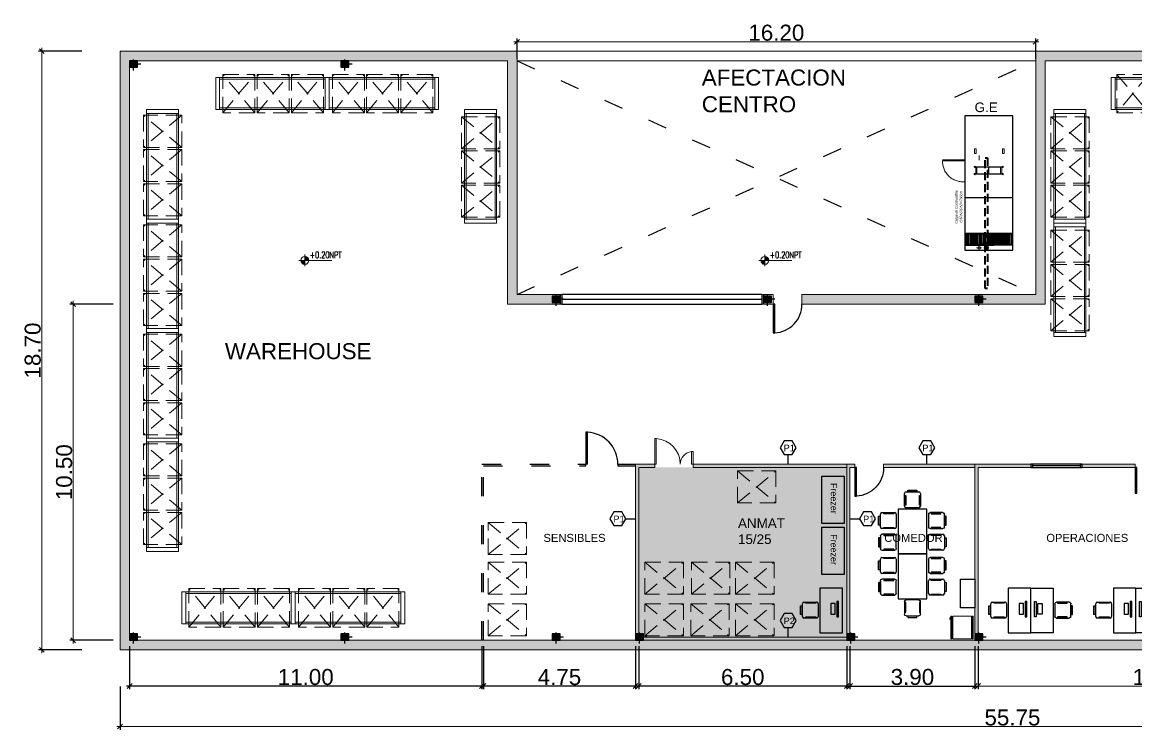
# Model space of a CAD drawing. Header units: millimetres. Extents: x 3262.2 to 3324.2, y 1509.4 to 1605.5.
# Drawn here: x 3262.17 to 3296.98, y 1583.41 to 1605.51 of the extents above; entities that cross this region are included whole.
import ezdxf

# ---------------------------------------------------------------- set-up
doc = ezdxf.new("R2010")
doc.units = ezdxf.units.MM
for name, pattern in [('ACAD_ISO02W100', [15, 12, -3]), ('ACAD_ISO03W100', [30, 12, -18]), ('CC-A-PLANTA ALTA$0$HIDDEN', [0.375, 0.25, -0.125]), ('DASHED', [0.75, 0.5, -0.25]), ('LÍNEAS_OCULTAS2', [0.1875, 0.125, -0.0625])]:
    doc.linetypes.add(name, pattern=pattern)
for name, color, linetype in [('000 - ASCENSOR', 253, 'Continuous'), ('000 - EQUIPAMIENTO', 252, 'Continuous'), ('000 - HATCH CAMARA FRIO', 140, 'Continuous'), ('000 - HATCH DURLOCK', 252, 'ACAD_ISO03W100'), ('000 - HATCK DURLOCK', 40, 'Continuous'), ('000 - HATCK MUROS', 252, 'ACAD_ISO03W100'), ('000 - MARCOS', 240, 'Continuous'), ('000 - PROYECCION', 253, 'ACAD_ISO03W100'), ('000 - PUERTAS', 252, 'ACAD_ISO03W100'), ('000 - REJAS', 3, 'ACAD_ISO03W100'), ('000 - TEXTO', 7, 'ACAD_ISO02W100'), ('000 - TEXTO DURLOCK', 7, 'Continuous'), ('Hatch Muros', 253, 'Continuous'), ('IRI-OCASA-Layout R 9$0$OCA_Mobiliario', 8, 'Continuous')]:
    doc.layers.add(name, color=color, linetype=linetype)
for name, color, linetype, lineweight in [('000 - COTAS', 252, 'Continuous', 15), ('000 - DURLOCK', 30, 'Continuous', 9), ('000 - MUROS', 7, 'Continuous', 20), ('000 - NIVEL', 252, 'Continuous', 15), ('000 - RACKS', 252, 'Continuous', 0), ('000 - TEXTO MOBILIARIO', 252, 'Continuous', 0), ('OCASA_TODAS_r08$0$EQUIPAMIENTO', 8, 'Continuous', 15)]:
    doc.layers.add(name, color=color, linetype=linetype, lineweight=lineweight)
doc.styles.add('DIM', font='romans.shx', dxfattribs={"width": 0.8})
doc.styles.get("Standard").update_dxf_attribs({"font": 'arial.ttf'})
doc.dimstyles.new('COTAS-100', dxfattribs={"dimtxt": 0.5, "dimasz": 0.15, "dimexe": 0.1, "dimexo": 0.0625, "dimgap": 0.025, "dimtad": 1, "dimzin": 1, "dimdsep": 46, "dimtxsty": 'Standard', "dimblk": 'OBLIQUE', "dimcen": 0.12, "dimdle": 0.1, "dimclrd": 252, "dimclre": 252, "dimclrt": 7, "dimaunit": 1, "dimadec": 5, "dimazin": 0, "dimtfac": 1, "dimtix": 1, "dimtmove": 2, "dimatfit": 3, "dimldrblk": 'OBLIQUE', "dimfxl": 1, "dimlwd": -1, "dimarcsym": 0})

# ---------------------------------------------------------------- blocks, each defined once
blk = doc.blocks.new('000 - COLUMNA 20X25')
h = blk.add_hatch()
h.set_pattern_fill('ANSI31', color=256, scale=0.01)
h.paths.add_polyline_path([(11.904, 109.646), (12.154, 109.646), (12.154, 109.846), (11.904, 109.846)])
at = {"linetype": 'ACAD_ISO03W100', "ltscale": 0.008}
for p, q in [((12.254, 109.746), (11.804, 109.746)), ((12.029, 109.546), (12.029, 109.946))]:
    blk.add_line(p, q, dxfattribs=at)
blk.add_lwpolyline([(12.154, 109.846), (11.904, 109.846), (11.904, 109.646), (12.154, 109.646), (12.154, 109.846)])
blk = doc.blocks.new('000 - EQUIPAMIENTO - RACKS')
at = {"layer": '000 - RACKS'}
blk.add_line((3216.886, 1578.729), (3216.886, 1579.729), dxfattribs=at)
for points in [[(3213.343, 1579.729), (3213.466, 1579.729), (3213.466, 1578.729), (3213.343, 1578.729)], [(3213.466, 1579.679), (3216.763, 1579.679), (3216.763, 1579.729), (3213.466, 1579.729)], [(3216.763, 1579.729), (3216.886, 1579.729), (3216.886, 1578.729), (3216.763, 1578.729)], [(3216.763, 1579.729), (3216.886, 1579.729), (3216.886, 1578.729), (3216.763, 1578.729)], [(3216.886, 1578.729), (3216.886, 1579.729), (3216.763, 1579.729), (3216.763, 1578.729)], [(3213.466, 1578.779), (3216.763, 1578.779), (3216.763, 1578.729), (3213.466, 1578.729)]]:
    blk.add_lwpolyline(points, close=True, dxfattribs=at)
at = {"layer": '000 - RACKS', "linetype": 'DASHED'}
for points in [[(3214.566, 1578.629), (3213.566, 1578.629), (3213.566, 1579.829), (3214.566, 1579.829), (3214.566, 1578.629)], [(3214.566, 1578.629), (3213.566, 1579.829)], [(3213.566, 1578.629), (3214.566, 1579.829)], [(3215.636, 1578.629), (3214.636, 1578.629), (3214.636, 1579.829), (3215.636, 1579.829), (3215.636, 1578.629)], [(3215.636, 1578.629), (3214.636, 1579.829)], [(3214.636, 1578.629), (3215.636, 1579.829)], [(3215.706, 1578.629), (3216.706, 1578.629), (3216.706, 1579.829), (3215.706, 1579.829), (3215.706, 1578.629)], [(3215.706, 1578.629), (3216.706, 1579.829)], [(3216.706, 1578.629), (3215.706, 1579.829)]]:
    blk.add_lwpolyline(points, dxfattribs=at)
blk = doc.blocks.new('IRI-OCASA-Layout R 9$0$OCA_SILLA')
at = {"linetype": 'Continuous'}
for p, q in [((0.055, 0.05), (0.055, 0.448)), ((0.105, 0.498), (0.502, 0.498)), ((0.552, 0.448), (0.552, 0.05)), ((0.502, 0), (0.105, 0))]:
    blk.add_line(p, q, dxfattribs=at)
for points in [[(0, 0.109), (0, 0.389), (0.043, 0.389), (0.043, 0.109)], [(0.165, 0.466), (0.165, 0.488), (0.475, 0.488), (0.475, 0.466)], [(0.168, 0.021), (0.168, 0.039), (0.475, 0.039), (0.475, 0.021)]]:
    blk.add_lwpolyline(points, close=True, dxfattribs=at)
for centre, start, end in [((0.105, 0.448), 90, 180), ((0.502, 0.448), 0, 90), ((0.105, 0.05), 180, 270), ((0.502, 0.05), 270, 0)]:
    blk.add_arc(centre, 0.05, start, end, dxfattribs=at)
blk = doc.blocks.new('000 - MOBILIARIO - PUESTO TRABAJO')
at = {"layer": '000 - EQUIPAMIENTO'}
for p, q in [((-7.103, 63.069), (-7.103, 63.019)), ((-6.626, 63.069), (-7.103, 63.069)), ((-7.103, 63.019), (-6.626, 63.019)), ((-6.626, 63.019), (-6.626, 63.069)), ((-6.707, 62.968), (-7.04, 62.968)), ((-7.04, 62.968), (-7.04, 62.83)), ((-7.04, 62.83), (-6.707, 62.83)), ((-6.707, 62.83), (-6.707, 62.968))]:
    blk.add_line(p, q, dxfattribs=at)
blk.add_lwpolyline([(-6.121, 62.49), (-6.121, 63.19), (-7.521, 63.19), (-7.521, 62.49)], close=True, dxfattribs=at)
at = {"layer": '000 - EQUIPAMIENTO', "rotation": 89.99999999999989}
blk.add_blockref('IRI-OCASA-Layout R 9$0$OCA_SILLA', (-6.583, 61.884), dxfattribs=at)
blk = doc.blocks.new('A$C0D016993')
at = {"linetype": 'DASHED'}
for points in [[(0, 1.2), (1, 1.2), (1, 0), (0, 0), (0, 1.2)], [(0, 1.2), (1, 0)], [(1, 1.2), (0, 0)]]:
    blk.add_lwpolyline(points, dxfattribs=at)
blk = doc.blocks.new('_OBLIQUE')
at = {"color": 0, "linetype": 'ByBlock'}
blk.add_line((-0.5, -0.5), (0.5, 0.5), dxfattribs=at)
blk = doc.blocks.new('*D41')
at = {"layer": '000 - COTAS', "color": 252, "lineweight": -2, "transparency": 16777216}
for p, q in [((3292.023, 1586.026), (3292.023, 1584.676)), ((3303.425, 1586.026), (3303.425, 1584.676))]:
    blk.add_line(p, q, dxfattribs=at)
at = {"layer": '000 - COTAS', "color": 252, "transparency": 16777216}
blk.add_line((3291.923, 1584.776), (3303.525, 1584.776), dxfattribs=at)
at = {"layer": 'Defpoints', "color": 0, "transparency": 16777216}
for p in [(3292.023, 1586.205), (3303.425, 1586.205), (3303.425, 1584.776)]:
    blk.add_point(p, dxfattribs=at)
at = {"layer": '000 - COTAS', "color": 252, "transparency": 16777216, "xscale": 0.15, "yscale": 0.15, "zscale": 0.15, "rotation": 180}
blk.add_blockref('_OBLIQUE', (3292.023, 1584.776), dxfattribs=at)
at = {"layer": '000 - COTAS', "color": 252, "transparency": 16777216, "xscale": 0.15, "yscale": 0.15, "zscale": 0.15}
blk.add_blockref('_OBLIQUE', (3303.425, 1584.776), dxfattribs=at)
at = {"layer": '000 - COTAS', "color": 7, "transparency": 16777216, "insert": (3297.724, 1585.056), "char_height": 0.5, "attachment_point": 5}
blk.add_mtext('11.40', dxfattribs=at)
blk = doc.blocks.new('*D52')
at = {"layer": '000 - COTAS', "color": 252, "lineweight": -2, "transparency": 16777216}
for p, q in [((3264.028, 1604.605), (3262.678, 1604.605)), ((3264.028, 1585.905), (3262.678, 1585.905))]:
    blk.add_line(p, q, dxfattribs=at)
at = {"layer": '000 - COTAS', "color": 252, "transparency": 16777216}
blk.add_line((3262.778, 1585.805), (3262.778, 1604.705), dxfattribs=at)
at = {"layer": 'Defpoints', "color": 0, "transparency": 16777216}
for p in [(3262.778, 1604.605), (3265.223, 1604.605), (3265.223, 1585.905)]:
    blk.add_point(p, dxfattribs=at)
at = {"layer": '000 - COTAS', "color": 252, "transparency": 16777216, "xscale": 0.15, "yscale": 0.15, "zscale": 0.15}
for p, rotation in [((3262.778, 1604.605), 90), ((3262.778, 1585.905), 270)]:
    blk.add_blockref('_OBLIQUE', p, dxfattribs=dict(at, rotation=rotation))
at = {"layer": '000 - COTAS', "color": 7, "transparency": 16777216, "insert": (3262.497, 1595.255), "char_height": 0.5, "attachment_point": 5, "rotation": 90}
blk.add_mtext('18.70', dxfattribs=at)
blk = doc.blocks.new('*D53')
at = {"layer": '000 - COTAS', "color": 252, "transparency": 16777216}
blk.add_line((3277.523, 1604.899), (3293.923, 1604.899), dxfattribs=at)
at = {"layer": '000 - COTAS', "color": 252, "lineweight": -2, "transparency": 16777216}
for p, q in [((3277.623, 1604.367), (3277.623, 1604.999)), ((3293.823, 1604.367), (3293.823, 1604.999))]:
    blk.add_line(p, q, dxfattribs=at)
at = {"layer": 'Defpoints', "color": 0, "transparency": 16777216}
for p in [(3293.823, 1604.899), (3277.623, 1604.305), (3293.823, 1604.305)]:
    blk.add_point(p, dxfattribs=at)
at = {"layer": '000 - COTAS', "color": 252, "transparency": 16777216, "xscale": 0.15, "yscale": 0.15, "zscale": 0.15, "rotation": 180}
blk.add_blockref('_OBLIQUE', (3277.623, 1604.899), dxfattribs=at)
at = {"layer": '000 - COTAS', "color": 252, "transparency": 16777216, "xscale": 0.15, "yscale": 0.15, "zscale": 0.15}
blk.add_blockref('_OBLIQUE', (3293.823, 1604.899), dxfattribs=at)
at = {"layer": '000 - COTAS', "color": 7, "transparency": 16777216, "insert": (3285.723, 1605.18), "char_height": 0.5, "attachment_point": 5}
blk.add_mtext('16.20', dxfattribs=at)
blk = doc.blocks.new('Niv-p')
at = {"color": 2}
for p, q in [((-0.00216, 0), (0, 0)), ((0, 0.00216), (0, 0)), ((0, 0), (0.00993, 0)), ((0, 0), (0, -0.00216))]:
    blk.add_line(p, q, dxfattribs=at)
at = {"color": 4, "const_width": 0.00144}
for points in [[(0, -0.00072, -0.414214), (-0.00072, 0, 0)], [(0, 0.00072, -0.414214), (0.00072, 0, 0)]]:
    blk.add_lwpolyline(points, format="xyb", dxfattribs=at)
at = {"color": 2}
blk.add_circle((0, 0), 0.00144, dxfattribs=at)
at = {"color": 3, "style": 'DIM', "width": 0.75}
blk.add_attdef('NIVEL', (0.00337, 0.00084), '', height=0.0018, dxfattribs=at)
blk = doc.blocks.new('*D49')
at = {"layer": '000 - COTAS', "color": 252, "transparency": 16777216}
blk.add_line((3263.757, 1596.805), (3263.757, 1586.105), dxfattribs=at)
at = {"layer": '000 - COTAS', "color": 252, "lineweight": -2, "transparency": 16777216}
for p, q in [((3265.007, 1596.705), (3263.657, 1596.705)), ((3265.007, 1586.205), (3263.657, 1586.205))]:
    blk.add_line(p, q, dxfattribs=at)
at = {"layer": 'Defpoints', "color": 0, "transparency": 16777216}
for p in [(3277.323, 1596.705), (3263.757, 1586.205), (3321.233, 1586.205)]:
    blk.add_point(p, dxfattribs=at)
at = {"layer": '000 - COTAS', "color": 252, "transparency": 16777216, "xscale": 0.15, "yscale": 0.15, "zscale": 0.15}
for p, rotation in [((3263.757, 1596.705), 90), ((3263.757, 1586.205), 270)]:
    blk.add_blockref('_OBLIQUE', p, dxfattribs=dict(at, rotation=rotation))
at = {"layer": '000 - COTAS', "color": 7, "transparency": 16777216, "insert": (3263.477, 1591.455), "char_height": 0.5, "attachment_point": 5, "rotation": 90}
blk.add_mtext('10.50', dxfattribs=at)
blk = doc.blocks.new('*D40')
at = {"layer": '000 - COTAS', "color": 252, "lineweight": -2, "transparency": 16777216}
for p, q in [((3265.223, 1584.763), (3265.223, 1583.413)), ((3320.973, 1584.763), (3320.973, 1583.413))]:
    blk.add_line(p, q, dxfattribs=at)
at = {"layer": '000 - COTAS', "color": 252, "transparency": 16777216}
blk.add_line((3265.123, 1583.513), (3321.073, 1583.513), dxfattribs=at)
at = {"layer": 'Defpoints', "color": 0, "transparency": 16777216}
for p in [(3265.223, 1585.905), (3320.973, 1585.905), (3320.973, 1583.513)]:
    blk.add_point(p, dxfattribs=at)
at = {"layer": '000 - COTAS', "color": 252, "transparency": 16777216, "xscale": 0.15, "yscale": 0.15, "zscale": 0.15, "rotation": 180}
blk.add_blockref('_OBLIQUE', (3265.223, 1583.513), dxfattribs=at)
at = {"layer": '000 - COTAS', "color": 252, "transparency": 16777216, "xscale": 0.15, "yscale": 0.15, "zscale": 0.15}
blk.add_blockref('_OBLIQUE', (3320.973, 1583.513), dxfattribs=at)
at = {"layer": '000 - COTAS', "color": 7, "transparency": 16777216, "insert": (3293.098, 1583.792), "char_height": 0.5, "attachment_point": 5}
blk.add_mtext('55.75', dxfattribs=at)
blk = doc.blocks.new('GE_780')
at = {"color": 253, "linetype": 'LÍNEAS_OCULTAS2', "lineweight": 5, "ltscale": 250}
for p, q in [((-3.169, 1.125, -6983.62), (-3.169, 1.08, -6983.62)), ((-3.023, 1.125, -6983.62), (-3.169, 1.125, -6983.62)), ((-3.023, 1.08, -6983.62), (-3.169, 1.08, -6983.62)), ((-3.023, 1.125, -6983.62), (-3.023, 1.08, -6983.62)), ((-3.169, 0.203, -6983.62), (-3.169, 0.248, -6983.62)), ((-3.023, 0.248, -6983.62), (-3.169, 0.248, -6983.62)), ((-3.023, 0.203, -6983.62), (-3.169, 0.203, -6983.62)), ((-3.023, 0.203, -6983.62), (-3.023, 0.248, -6983.62))]:
    blk.add_line(p, q, dxfattribs=at)
at = {"lineweight": 5}
for p, q in [((-2.609, 1.062, -6983.62), (-2.609, 0.645, -6983.62)), ((-2.598, 1.062, -6983.62), (-2.598, 0.645, -6983.62)), ((-2.598, 1.051, -6983.62), (-2.384, 1.051, -6983.62)), ((-2.384, 1.062, -6983.62), (-2.384, 0.645, -6983.62)), ((-2.373, 1.062, -6983.62), (-2.373, 0.645, -6983.62)), ((-2.598, 1.015, -6983.62), (-2.384, 1.015, -6983.62)), ((-0.147, 0.808), (-0.147, -0.092)), ((-2.609, 0.228, -6983.62), (-2.609, 0.645, -6983.62)), ((-2.598, 0.652, -6983.62), (-2.384, 0.652, -6983.62)), ((-2.598, 0.228, -6983.62), (-2.598, 0.645, -6983.62)), ((-2.598, 0.638, -6983.62), (-2.384, 0.638, -6983.62)), ((-2.384, 0.228, -6983.62), (-2.384, 0.645, -6983.62)), ((-2.373, 0.228, -6983.62), (-2.373, 0.645, -6983.62)), ((-0.147, 0.571, -6983.62), (-0.004, 0.571, -6983.62)), ((-0.075, 0.648, -6983.62), (-0.075, 0.496, -6983.62)), ((-0.075, 0.418, -6983.62), (-0.075, 0.266, -6983.62)), ((-2.96, 0.346, -6983.62), (-2.814, 0.346, -6983.62)), ((-2.624, 0.209, -6983.62), (-2.586, 0.209, -6983.62)), ((-2.604, 0.185, -6983.62), (-2.604, 0.233, -6983.62)), ((-2.598, 0.274, -6983.62), (-2.384, 0.274, -6983.62)), ((-2.598, 0.238, -6983.62), (-2.384, 0.238, -6983.62)), ((-2.397, 0.209, -6983.62), (-2.359, 0.209, -6983.62)), ((-2.379, 0.189, -6983.62), (-2.379, 0.23, -6983.62))]:
    blk.add_line(p, q, dxfattribs=at)
at = {"color": 252, "lineweight": 40}
for p, q in [((-0.17, 1.308, 63850.243), (-0.525, 1.308, 63850.243)), ((-0.17, 1.246, 55868.962), (-0.525, 1.246, 55868.962)), ((-0.17, 1.185, 47887.682), (-0.525, 1.185, 47887.682)), ((-0.17, 1.124, 39906.402), (-0.525, 1.124, 39906.402)), ((-0.17, 1.063, 31925.121), (-0.525, 1.063, 31925.121)), ((-0.17, 1.001, 23943.841), (-0.525, 1.001, 23943.841)), ((-0.17, 0.94, 15962.561), (-0.525, 0.94, 15962.561)), ((-0.17, 0.879, 7981.28), (-0.525, 0.879, 7981.28)), ((-0.17, 0.817), (-0.525, 0.817)), ((-0.17, 0.756), (-0.525, 0.756)), ((-0.17, 0.686, 7981.28), (-0.525, 0.686, 7981.28)), ((-0.17, 0.623), (-0.525, 0.623)), ((-0.17, 0.554), (-0.525, 0.554)), ((-0.17, 0.491), (-0.525, 0.491)), ((-0.17, 0.421), (-0.525, 0.421)), ((-0.17, 0.358), (-0.525, 0.358)), ((-0.17, 0.288), (-0.525, 0.288)), ((-0.17, 0.226), (-0.525, 0.226)), ((-0.17, 0.156, 7981.28), (-0.525, 0.156, 7981.28)), ((-0.17, 0.093), (-0.525, 0.093)), ((-0.17, 0.023), (-0.525, 0.023)), ((-0.17, -0.04), (-0.525, -0.04))]:
    blk.add_line(p, q, dxfattribs=at)
at = {"color": 1, "linetype": 'LÍNEAS_OCULTAS2', "lineweight": 5, "ltscale": 350}
for p, q in [((-2.828, -0.1), (-2.828, -0.798)), ((-2.791, -0.1), (-2.791, -0.798))]:
    blk.add_line(p, q, dxfattribs=at)
blk.add_lwpolyline([(0, -0.1), (0, 1.4), (-4.2, 1.4), (-4.2, -0.1)], close=True)
at = {"lineweight": 5, "elevation": -6983.62}
for points in [[(-2.586, 1.081), (-2.595, 1.096), (-2.612, 1.096), (-2.621, 1.081), (-2.612, 1.066), (-2.595, 1.066)], [(-2.361, 1.081), (-2.37, 1.096), (-2.387, 1.096), (-2.396, 1.081), (-2.387, 1.066), (-2.37, 1.066)], [(-2.586, 0.209), (-2.595, 0.194), (-2.612, 0.194), (-2.621, 0.209), (-2.612, 0.224), (-2.595, 0.224)], [(-2.361, 0.209), (-2.37, 0.194), (-2.387, 0.194), (-2.396, 0.209), (-2.387, 0.224), (-2.37, 0.224)]]:
    blk.add_lwpolyline(points, close=True, dxfattribs=at)
at = {"color": 252, "lineweight": 40, "elevation": -7981.28}
blk.add_lwpolyline([(-0.17, 1.37), (-0.17, -0.07), (-0.525, -0.07), (-0.525, 1.37)], close=True, dxfattribs=at)
at = {"color": 252, "linetype": 'CC-A-PLANTA ALTA$0$HIDDEN', "lineweight": 40, "elevation": -6983.62}
blk.add_lwpolyline([(-2.885, 0.53), (-2.885, 0.609), (1.191, 0.609), (1.191, 0.53)], close=True, dxfattribs=at)
at = {"lineweight": 5}
for centre, radius in [((-2.604, 1.081, -6983.62), 0.0197), ((-2.604, 1.081, -6983.62), 0.00984), ((-2.379, 1.081, -6983.62), 0.0197), ((-2.379, 1.081, -6983.62), 0.00984), ((-0.075, 0.571, -6983.62), 0.0428), ((-0.075, 0.346, -6983.62), 0.0428), ((-0.075, 0.571, -6983.62), 0.0416), ((-0.075, 0.346, -6983.62), 0.0416), ((-2.604, 0.209, -6983.62), 0.0197), ((-2.604, 0.209, -6983.62), 0.00984), ((-2.604, 0.209, -6983.62), 0.00984), ((-2.379, 0.209, -6983.62), 0.0197), ((-2.379, 0.209, -6983.62), 0.00984), ((-2.379, 0.209, -6983.62), 0.00984)]:
    blk.add_circle(centre, radius, dxfattribs=at)
at = {"color": 252, "linetype": 'LÍNEAS_OCULTAS2', "lineweight": 5, "ltscale": 350}
blk.add_arc((-2.77, -0.166), 0.632, 268.1402, 4.6935, dxfattribs=at)
at = {"layer": 'Hatch Muros'}
blk.add_line((-1.65, -0.1), (-1.65, 1.4), dxfattribs=at)
at = {"oblique": 15}
for s, height, rotation, p in [('Conducto de combustión de 5"', 0.05625, 90, (-0.21, 0.139, -15962.561)), ('CAPACIDAD=780Lts', 0.075, 180, (-0.854, -0.184, -15962.561))]:
    blk.add_text(s, height=height, rotation=rotation, dxfattribs=at).set_placement(p)
at = {"ltscale": 20, "oblique": 15}
blk.add_text('Carga de Combustible', height=0.075, rotation=180, dxfattribs=at).set_placement((-0.821, -0.329))
blk = doc.blocks.new('PUERTA 090')
at = {"layer": '000 - PUERTAS'}
for p, q in [((2558.714, 1733.581), (2558.714, 1733.631)), ((2558.714, 1733.631), (2559.614, 1733.631)), ((2559.614, 1733.581), (2558.714, 1733.581)), ((2559.614, 1733.631), (2559.614, 1733.581))]:
    blk.add_line(p, q, dxfattribs=at)
blk.add_arc((2559.614, 1733.581), 0.9, 90, 176.8153, dxfattribs=at)
blk = doc.blocks.new('mesa comedor. 4')
at = {"layer": 'IRI-OCASA-Layout R 9$0$OCA_Mobiliario', "elevation": 0}
blk.add_lwpolyline([(-1.591, -23.165), (-1.591, -24.065), (-0.191, -24.065), (-0.191, -23.165)], close=True, dxfattribs=at)
at = {"layer": 'IRI-OCASA-Layout R 9$0$OCA_Mobiliario', "extrusion": (0, 0, -1), "zscale": -1}
for p, rotation in [((0.98, -22.559, 0), 270), ((0.802, -24.671, 0), 90)]:
    blk.add_blockref('IRI-OCASA-Layout R 9$0$OCA_SILLA', p, dxfattribs=dict(at, rotation=rotation))
at = {"layer": 'IRI-OCASA-Layout R 9$0$OCA_Mobiliario', "extrusion": (0, 0, -1), "xscale": -1, "zscale": -1}
for p, rotation in [((0.802, -22.559, 0), 90), ((0.98, -24.671, 0), 270)]:
    blk.add_blockref('IRI-OCASA-Layout R 9$0$OCA_SILLA', p, dxfattribs=dict(at, rotation=rotation))
blk = doc.blocks.new('OCASA_TODAS_r08$0$HELADERA')
at = {"layer": 'OCASA_TODAS_r08$0$EQUIPAMIENTO', "linetype": 'ByBlock'}
for p, q in [((108.4, -54.4), (12.4, -54.4)), ((12.4, -54.4), (12.4, -59.2)), ((108.4, -56), (12.4, -56)), ((108.4, -57.6), (12.4, -57.6)), ((108.4, -59.2), (12.4, -59.2)), ((108.4, -62.4), (12.4, -62.4)), ((12.4, -62.4), (12.4, -142.4)), ((108.4, -59.2), (108.4, -54.4)), ((108.4, -142.4), (108.4, -62.4)), ((12.4, -142.4), (108.4, -142.4)), ((12.4, -145.6), (108.4, -145.6)), ((12.4, -150.4), (12.4, -145.6)), ((12.4, -150.4), (108.4, -150.4)), ((101.9, -155.1), (94.9, -155.1)), ((101.9, -150.4), (101.9, -155.1)), ((108.4, -150.4), (108.4, -145.6))]:
    blk.add_line(p, q, dxfattribs=at)
blk = doc.blocks.new('*D70')
at = {"layer": '000 - HATCH CAMARA FRIO', "color": 252, "lineweight": -2, "transparency": 16777216}
for p, q in [((3288.023, 1586.026), (3288.023, 1584.676)), ((3291.923, 1586.026), (3291.923, 1584.676))]:
    blk.add_line(p, q, dxfattribs=at)
at = {"layer": '000 - HATCH CAMARA FRIO', "color": 252, "transparency": 16777216}
blk.add_line((3287.923, 1584.776), (3292.023, 1584.776), dxfattribs=at)
at = {"layer": 'Defpoints', "color": 0, "transparency": 16777216}
for p in [(3288.023, 1586.205), (3291.923, 1586.205), (3291.923, 1584.776)]:
    blk.add_point(p, dxfattribs=at)
at = {"layer": '000 - HATCH CAMARA FRIO', "color": 252, "transparency": 16777216, "xscale": 0.15, "yscale": 0.15, "zscale": 0.15, "rotation": 180}
blk.add_blockref('_OBLIQUE', (3288.023, 1584.776), dxfattribs=at)
at = {"layer": '000 - HATCH CAMARA FRIO', "color": 252, "transparency": 16777216, "xscale": 0.15, "yscale": 0.15, "zscale": 0.15}
blk.add_blockref('_OBLIQUE', (3291.923, 1584.776), dxfattribs=at)
at = {"layer": '000 - HATCH CAMARA FRIO', "color": 7, "transparency": 16777216, "insert": (3289.973, 1585.057), "char_height": 0.5, "attachment_point": 5}
blk.add_mtext('3.90', dxfattribs=at)
blk = doc.blocks.new('*D71')
at = {"layer": '000 - HATCH CAMARA FRIO', "color": 252, "lineweight": -2, "transparency": 16777216}
for p, q in [((3281.423, 1586.026), (3281.423, 1584.676)), ((3287.923, 1586.026), (3287.923, 1584.676))]:
    blk.add_line(p, q, dxfattribs=at)
at = {"layer": '000 - HATCH CAMARA FRIO', "color": 252, "transparency": 16777216}
blk.add_line((3288.023, 1584.776), (3281.323, 1584.776), dxfattribs=at)
at = {"layer": 'Defpoints', "color": 0, "transparency": 16777216}
for p in [(3281.423, 1586.405), (3287.923, 1586.205), (3281.423, 1584.776)]:
    blk.add_point(p, dxfattribs=at)
at = {"layer": '000 - HATCH CAMARA FRIO', "color": 252, "transparency": 16777216, "xscale": 0.15, "yscale": 0.15, "zscale": 0.15, "rotation": 180}
blk.add_blockref('_OBLIQUE', (3281.423, 1584.776), dxfattribs=at)
at = {"layer": '000 - HATCH CAMARA FRIO', "color": 252, "transparency": 16777216, "xscale": 0.15, "yscale": 0.15, "zscale": 0.15}
blk.add_blockref('_OBLIQUE', (3287.923, 1584.776), dxfattribs=at)
at = {"layer": '000 - HATCH CAMARA FRIO', "color": 7, "transparency": 16777216, "insert": (3284.673, 1585.056), "char_height": 0.5, "attachment_point": 5}
blk.add_mtext('6.50', dxfattribs=at)
blk = doc.blocks.new('*D72')
at = {"layer": '000 - HATCH CAMARA FRIO', "color": 252, "lineweight": -2, "transparency": 16777216}
for p, q in [((3276.573, 1586.026), (3276.573, 1584.676)), ((3281.323, 1586.026), (3281.323, 1584.676))]:
    blk.add_line(p, q, dxfattribs=at)
at = {"layer": '000 - HATCH CAMARA FRIO', "color": 252, "transparency": 16777216}
blk.add_line((3281.423, 1584.776), (3276.473, 1584.776), dxfattribs=at)
at = {"layer": 'Defpoints', "color": 0, "transparency": 16777216}
for p in [(3276.573, 1586.205), (3281.323, 1586.205), (3276.573, 1584.776)]:
    blk.add_point(p, dxfattribs=at)
at = {"layer": '000 - HATCH CAMARA FRIO', "color": 252, "transparency": 16777216, "xscale": 0.15, "yscale": 0.15, "zscale": 0.15, "rotation": 180}
blk.add_blockref('_OBLIQUE', (3276.573, 1584.776), dxfattribs=at)
at = {"layer": '000 - HATCH CAMARA FRIO', "color": 252, "transparency": 16777216, "xscale": 0.15, "yscale": 0.15, "zscale": 0.15}
blk.add_blockref('_OBLIQUE', (3281.323, 1584.776), dxfattribs=at)
at = {"layer": '000 - HATCH CAMARA FRIO', "color": 7, "transparency": 16777216, "insert": (3278.948, 1585.055), "char_height": 0.5, "attachment_point": 5}
blk.add_mtext('4.75', dxfattribs=at)
blk = doc.blocks.new('*D73')
at = {"layer": '000 - HATCH CAMARA FRIO', "color": 252, "lineweight": -2, "transparency": 16777216}
for p, q in [((3265.523, 1586.026), (3265.523, 1584.676)), ((3276.523, 1586.026), (3276.523, 1584.676))]:
    blk.add_line(p, q, dxfattribs=at)
at = {"layer": '000 - HATCH CAMARA FRIO', "color": 252, "transparency": 16777216}
blk.add_line((3276.623, 1584.776), (3265.423, 1584.776), dxfattribs=at)
at = {"layer": 'Defpoints', "color": 0, "transparency": 16777216}
for p in [(3265.523, 1586.205), (3276.523, 1586.205), (3265.523, 1584.776)]:
    blk.add_point(p, dxfattribs=at)
at = {"layer": '000 - HATCH CAMARA FRIO', "color": 252, "transparency": 16777216, "xscale": 0.15, "yscale": 0.15, "zscale": 0.15, "rotation": 180}
blk.add_blockref('_OBLIQUE', (3265.523, 1584.776), dxfattribs=at)
at = {"layer": '000 - HATCH CAMARA FRIO', "color": 252, "transparency": 16777216, "xscale": 0.15, "yscale": 0.15, "zscale": 0.15}
blk.add_blockref('_OBLIQUE', (3276.523, 1584.776), dxfattribs=at)
at = {"layer": '000 - HATCH CAMARA FRIO', "color": 7, "transparency": 16777216, "insert": (3271.023, 1585.056), "char_height": 0.5, "attachment_point": 5}
blk.add_mtext('11.00', dxfattribs=at)

msp = doc.modelspace()

# ---------------------------------------------------------------- hatches: boundary and pattern name
at = {"layer": '000 - HATCH CAMARA FRIO', "transparency": 33554495}
h = msp.add_hatch(color=256, dxfattribs=at)
h.dxf.hatch_style = 1
h.paths.add_polyline_path([(3281.423, 1591.605), (3287.923, 1591.605), (3287.923, 1586.305), (3281.423, 1586.305)])
at = {"layer": '000 - HATCK DURLOCK', "transparency": 33554687}
h = msp.add_hatch(color=256, dxfattribs=at)
h.dxf.hatch_style = 1
h.paths.add_polyline_path([(3281.423, 1591.605), (3281.923, 1591.605), (3281.923, 1591.705), (3281.323, 1591.705), (3281.323, 1587.955), (3281.323, 1586.405), (3281.423, 1586.405), (3281.423, 1587.955)])
h.paths.add_polyline_path([(3287.923, 1591.705), (3283.823, 1591.705), (3283.123, 1591.705), (3283.123, 1591.605), (3283.823, 1591.605), (3287.923, 1591.605)])
at = {"layer": '000 - HATCK DURLOCK'}
h = msp.add_hatch(color=256, dxfattribs=at)
h.dxf.hatch_style = 1
h.paths.add_polyline_path([(3288.023, 1591.605), (3288.173, 1591.605), (3288.173, 1591.705), (3287.923, 1591.705), (3287.923, 1586.205), (3288.023, 1586.205)])
h = msp.add_hatch(color=256, dxfattribs=at)
h.dxf.hatch_style = 1
h.paths.add_polyline_path([(3291.923, 1591.705), (3289.073, 1591.705), (3289.073, 1591.605), (3291.923, 1591.605)])
h = msp.add_hatch(color=8, dxfattribs=at)
h.dxf.hatch_style = 1
h.paths.add_polyline_path([(3293.676, 1591.705), (3291.923, 1591.705), (3291.923, 1586.405), (3292.023, 1586.405), (3292.023, 1591.605), (3293.676, 1591.605)])
h.paths.add_polyline_path([(3296.929, 1591.705), (3295.276, 1591.705), (3295.276, 1591.605), (3296.929, 1591.605)])
h.paths.add_polyline_path([(3300.182, 1591.705), (3298.529, 1591.705), (3298.529, 1591.605), (3300.182, 1591.605)])
h.paths.add_polyline_path([(3303.525, 1591.705), (3301.782, 1591.705), (3301.782, 1591.605), (3303.425, 1591.605), (3303.425, 1591.555), (3303.525, 1591.555)])
h.paths.add_polyline_path([(3303.525, 1590.355), (3303.425, 1590.355), (3303.425, 1586.205), (3303.525, 1586.205), (3303.525, 1588.855), (3303.575, 1588.855), (3303.575, 1588.955), (3303.525, 1588.955)])
at = {"layer": '000 - HATCK DURLOCK', "transparency": 33554687}
h = msp.add_hatch(color=256, dxfattribs=at)
h.dxf.hatch_style = 1
h.paths.add_polyline_path([(3287.923, 1586.305), (3287.823, 1586.305), (3281.573, 1586.305), (3281.573, 1586.205), (3287.923, 1586.205)])
at = {"layer": '000 - HATCK MUROS', "transparency": 33554687}
h = msp.add_hatch(color=256, dxfattribs=at)
h.dxf.hatch_style = 1
h.paths.add_polyline_path([(3265.523, 1586.205), (3265.523, 1604.305), (3277.323, 1604.305), (3277.323, 1596.705), (3278.973, 1596.705), (3278.973, 1597.005), (3277.623, 1597.005), (3277.623, 1604.605), (3265.223, 1604.605), (3265.223, 1585.905), (3322.223, 1585.905), (3322.223, 1586.205)])
h = msp.add_hatch(color=256, dxfattribs=at)
h.dxf.hatch_style = 1
h.paths.add_polyline_path([(3322.223, 1604.305), (3322.223, 1604.605), (3293.823, 1604.605), (3293.823, 1597.005), (3286.523, 1597.005), (3286.523, 1596.705), (3294.123, 1596.705), (3294.123, 1604.305)])
h.paths.add_polyline_path([(3292.173, 1596.755), (3292.078, 1596.755), (3292.048, 1596.755), (3291.923, 1596.755), (3291.923, 1596.829), (3291.923, 1596.855), (3291.923, 1596.955), (3292.045, 1596.955), (3292.048, 1596.955), (3292.173, 1596.955), (3292.173, 1596.888), (3292.173, 1596.855)], flags=16)
at = {"layer": '000 - MARCOS', "transparency": 33554687}
h = msp.add_hatch(color=8, dxfattribs=at)
h.dxf.hatch_style = 1
h.paths.add_polyline_path([(3279.023, 1597.005), (3278.973, 1597.005), (3278.973, 1596.855), (3279.023, 1596.855)])
h.paths.add_polyline_path([(3279.023, 1596.855), (3278.973, 1596.855), (3278.973, 1596.705), (3279.023, 1596.705)])
h.paths.add_polyline_path([(3285.323, 1596.855), (3285.273, 1596.855), (3285.273, 1596.705), (3285.323, 1596.705)])
h.paths.add_polyline_path([(3285.323, 1596.955), (3285.323, 1597.005), (3285.273, 1597.005), (3285.273, 1596.855), (3285.323, 1596.855)])
h = msp.add_hatch(color=8, dxfattribs=at)
h.dxf.hatch_style = 1
h.paths.add_polyline_path([(3295.226, 1591.705), (3295.226, 1591.605), (3295.276, 1591.605), (3295.276, 1591.705)])
h.paths.add_polyline_path([(3293.676, 1591.705), (3293.676, 1591.605), (3293.726, 1591.605), (3293.726, 1591.705)])

# ---------------------------------------------------------------- linework, layer by layer
at = {"layer": '000 - COTAS'}
for p, q in [((3281.923, 1591.705), (3281.923, 1592.505)), ((3281.923, 1592.505), (3281.973, 1592.505)), ((3281.973, 1592.505), (3281.973, 1591.705)), ((3283.123, 1592.105), (3283.073, 1592.105)), ((3283.073, 1592.105), (3283.073, 1591.705)), ((3283.123, 1591.705), (3283.123, 1592.105)), ((3281.973, 1591.705), (3281.923, 1591.705)), ((3283.073, 1591.705), (3283.123, 1591.705))]:
    msp.add_line(p, q, dxfattribs=at)
for centre, radius, start, end in [((3281.923, 1591.705), 0.8, 0, 86.4167), ((3283.123, 1591.705), 0.4, 97.1808, 180)]:
    msp.add_arc(centre, radius, start, end, dxfattribs=at)
at = {"layer": '000 - DURLOCK'}
for p, q in [((3281.923, 1591.605), (3281.923, 1591.705)), ((3283.123, 1591.605), (3283.123, 1591.705)), ((3291.923, 1591.705), (3291.923, 1591.605)), ((3281.573, 1586.205), (3281.573, 1586.305)), ((3281.573, 1586.305), (3287.923, 1586.305)), ((3291.923, 1586.205), (3291.923, 1586.305)), ((3285.573, 1586.205), (3291.923, 1586.205))]:
    msp.add_line(p, q, dxfattribs=at)
for points in [[(3281.323, 1591.705), (3281.323, 1587.955)], [(3281.923, 1591.705), (3281.323, 1591.705)], [(3281.923, 1591.605), (3281.423, 1591.605), (3281.423, 1587.955)], [(3287.923, 1591.705), (3283.823, 1591.705), (3283.123, 1591.705)], [(3287.923, 1591.605), (3283.823, 1591.605), (3283.123, 1591.605)], [(3288.173, 1591.705), (3287.923, 1591.705), (3287.923, 1586.205)], [(3288.173, 1591.605), (3288.023, 1591.605), (3288.023, 1586.205)], [(3288.173, 1591.605), (3288.173, 1591.705)], [(3291.923, 1591.705), (3289.073, 1591.705)], [(3289.073, 1591.605), (3289.073, 1591.705)], [(3291.923, 1591.605), (3289.073, 1591.605)], [(3281.323, 1587.955), (3281.323, 1586.405)], [(3281.423, 1587.955), (3281.423, 1586.405)]]:
    msp.add_lwpolyline(points, dxfattribs=at)
at = {"layer": '000 - EQUIPAMIENTO'}
for points in [[(3287.84, 1591.337), (3287.84, 1589.857), (3287.14, 1589.857), (3287.14, 1591.337), (3287.84, 1591.337)], [(3287.84, 1589.739), (3287.84, 1588.259), (3287.14, 1588.259), (3287.14, 1589.739), (3287.84, 1589.739)]]:
    msp.add_lwpolyline(points, dxfattribs=at)
at = {"layer": '000 - HATCH DURLOCK', "color": 8, "linetype": 'ByBlock'}
for p, q in [((3285.273, 1597.005), (3279.023, 1597.005)), ((3279.023, 1596.705), (3285.273, 1596.705))]:
    msp.add_line(p, q, dxfattribs=at)
at = {"layer": '000 - HATCK DURLOCK', "color": 8}
for p, q in [((3295.276, 1591.705), (3293.676, 1591.705)), ((3293.726, 1591.605), (3295.226, 1591.605))]:
    msp.add_line(p, q, dxfattribs=at)
at = {"layer": '000 - MARCOS', "color": 8}
for p, q in [((3278.973, 1597.005), (3278.973, 1596.705)), ((3279.023, 1597.005), (3279.023, 1596.705)), ((3279.023, 1596.855), (3285.273, 1596.855)), ((3285.273, 1597.005), (3285.273, 1596.705)), ((3285.323, 1597.005), (3285.323, 1596.705)), ((3293.676, 1591.705), (3293.676, 1591.605)), ((3293.726, 1591.705), (3293.676, 1591.705)), ((3293.676, 1591.605), (3293.726, 1591.605)), ((3293.726, 1591.705), (3293.726, 1591.605)), ((3295.226, 1591.655), (3293.726, 1591.655)), ((3295.226, 1591.605), (3295.226, 1591.705)), ((3295.276, 1591.705), (3295.226, 1591.705)), ((3295.226, 1591.605), (3295.276, 1591.605)), ((3295.276, 1591.605), (3295.276, 1591.705))]:
    msp.add_line(p, q, dxfattribs=at)
at = {"layer": '000 - MUROS'}
for p, q in [((3277.623, 1604.605), (3293.823, 1604.605)), ((3277.623, 1604.305), (3293.823, 1604.305)), ((3285.623, 1597.005), (3285.623, 1596.705)), ((3286.523, 1597.005), (3286.523, 1596.705)), ((3293.726, 1591.605), (3293.726, 1591.705)), ((3295.276, 1591.605), (3295.276, 1591.705)), ((3296.929, 1591.705), (3296.929, 1591.605))]:
    msp.add_line(p, q, dxfattribs=at)
for points in [[(3265.223, 1585.905), (3265.223, 1604.605), (3277.623, 1604.605), (3277.623, 1597.005), (3279.023, 1597.005)], [(3286.523, 1597.005), (3293.823, 1597.005), (3293.823, 1604.605), (3322.223, 1604.605), (3322.223, 1604.305)], [(3320.873, 1586.205), (3265.523, 1586.205), (3265.523, 1604.305), (3277.323, 1604.305), (3277.323, 1596.705), (3279.023, 1596.705)], [(3286.523, 1596.705), (3294.123, 1596.705), (3294.123, 1604.305), (3322.223, 1604.305)], [(3285.273, 1597.005), (3285.623, 1597.005)], [(3285.273, 1596.705), (3285.623, 1596.705)], [(3291.923, 1586.405), (3291.923, 1591.705), (3293.726, 1591.705)], [(3292.023, 1586.405), (3292.023, 1591.605), (3293.726, 1591.605)], [(3295.276, 1591.705), (3296.929, 1591.705)], [(3295.276, 1591.605), (3296.929, 1591.605)], [(3322.223, 1586.205), (3322.223, 1585.905), (3265.223, 1585.905)]]:
    msp.add_lwpolyline(points, dxfattribs=at)
at = {"layer": '000 - PROYECCION', "ltscale": 0.05}
for p, q in [((3277.623, 1597.005), (3293.823, 1604.305)), ((3277.623, 1604.305), (3293.823, 1597.005))]:
    msp.add_line(p, q, dxfattribs=at)
at = {"layer": '000 - PUERTAS'}
for p, q in [((3285.623, 1596.705), (3285.623, 1595.805)), ((3285.673, 1596.705), (3285.623, 1596.705)), ((3285.673, 1595.805), (3285.673, 1596.705)), ((3285.623, 1595.805), (3285.673, 1595.805)), ((3279.823, 1592.705), (3279.773, 1592.705)), ((3279.773, 1592.705), (3279.773, 1591.705)), ((3279.823, 1591.705), (3279.823, 1592.705)), ((3279.823, 1591.705), (3279.773, 1591.705)), ((3296.929, 1591.605), (3296.929, 1590.805)), ((3296.979, 1591.605), (3296.929, 1591.605)), ((3296.979, 1590.805), (3296.979, 1591.605)), ((3296.929, 1590.805), (3296.979, 1590.805))]:
    msp.add_line(p, q, dxfattribs=at)
for centre, radius, start, end in [((3285.623, 1596.705), 0.9, 273.1847, 0), ((3279.773, 1591.705), 1, 0, 87.134)]:
    msp.add_arc(centre, radius, start, end, dxfattribs=at)
at = {"layer": '000 - REJAS', "ltscale": 0.05}
msp.add_line((3279.773, 1591.655), (3279.773, 1591.705), dxfattribs=at)
at = {"layer": '000 - REJAS'}
for p, q in [((3280.773, 1591.705), (3280.773, 1591.655)), ((3280.773, 1591.705), (3281.323, 1591.705)), ((3280.773, 1591.655), (3281.323, 1591.655))]:
    msp.add_line(p, q, dxfattribs=at)
at = {"layer": '000 - REJAS', "ltscale": 0.05}
for points in [[(3276.523, 1586.205), (3276.523, 1591.705), (3279.773, 1591.705)], [(3276.573, 1586.205), (3276.573, 1591.655), (3279.773, 1591.655)]]:
    msp.add_lwpolyline(points, dxfattribs=at)
at = {"layer": '000 - TEXTO DURLOCK'}
for p, q in [((3286.089, 1591.705), (3286.089, 1592.005)), ((3290.421, 1591.705), (3290.421, 1592.005)), ((3281.023, 1590.004), (3281.323, 1590.004)), ((3288.023, 1590.004), (3288.323, 1590.004)), ((3286.089, 1586.305), (3286.089, 1586.605))]:
    msp.add_line(p, q, dxfattribs=at)
for points in [[(3285.964, 1592.438), (3285.839, 1592.221), (3285.964, 1592.005), (3286.214, 1592.005), (3286.339, 1592.221), (3286.214, 1592.438)], [(3290.296, 1592.438), (3290.171, 1592.221), (3290.296, 1592.005), (3290.546, 1592.005), (3290.671, 1592.221), (3290.546, 1592.438)], [(3280.648, 1590.221), (3280.523, 1590.004), (3280.648, 1589.788), (3280.898, 1589.788), (3281.023, 1590.004), (3280.898, 1590.221)], [(3288.448, 1590.221), (3288.323, 1590.004), (3288.448, 1589.788), (3288.698, 1589.788), (3288.823, 1590.004), (3288.698, 1590.221)], [(3285.964, 1587.038), (3285.839, 1586.821), (3285.964, 1586.605), (3286.214, 1586.605), (3286.339, 1586.821), (3286.214, 1587.038)]]:
    msp.add_lwpolyline(points, close=True, dxfattribs=at)
at = {"layer": 'IRI-OCASA-Layout R 9$0$OCA_Mobiliario'}
msp.add_lwpolyline([(3291.923, 1587.219), (3291.473, 1587.219), (3291.473, 1588.119), (3291.923, 1588.119), (3291.923, 1587.219)], dxfattribs=at)

# ---------------------------------------------------------------- block references
at = {"linetype": 'ACAD_ISO03W100'}
for p in [(3253.619, 1494.459), (3260.219, 1494.459), (3266.819, 1487.109), (3273.419, 1487.109), (3280.019, 1487.109), (3253.619, 1476.559), (3260.219, 1476.559), (3266.819, 1476.559), (3269.419, 1476.559), (3276.019, 1476.559), (3280.019, 1476.559)]:
    msp.add_blockref('000 - COLUMNA 20X25', p, dxfattribs=at)
at = {"rotation": 270}
msp.add_blockref('GE_780', (3291.712, 1598.389), dxfattribs=at)
at = {"layer": '000 - DURLOCK'}
for p in [(54.868, 24.053), (58.288, 24.053), (53.809, 7.991), (57.229, 7.991)]:
    msp.add_blockref('000 - EQUIPAMIENTO - RACKS', p, dxfattribs=at)
for p, rotation in [((6513.065, 3182.511), 179.9999999999999), ((4845.78, -1614.104), 90), ((1697.257, 4816.124), 269.9999999999999), ((1715.666, 4816.124), 269.9999999999999), ((4845.78, -1617.524), 90), ((1715.666, 4812.581), 269.9999999999999), ((4845.78, -1620.944), 90), ((4845.78, -1624.364), 90)]:
    msp.add_blockref('000 - EQUIPAMIENTO - RACKS', p, dxfattribs=dict(at, rotation=rotation))
at = {"layer": '000 - HATCK DURLOCK', "rotation": 269.9999999999999}
for p in [(3224.596, 1580.315), (3230.479, 1580.315), (3233.759, 1580.315)]:
    msp.add_blockref('000 - MOBILIARIO - PUESTO TRABAJO', p, dxfattribs=at)
at = {"layer": '000 - HATCK DURLOCK', "xscale": -1, "rotation": 90}
for p in [(3356.859, 1580.315), (3360.139, 1580.315)]:
    msp.add_blockref('000 - MOBILIARIO - PUESTO TRABAJO', p, dxfattribs=at)
at = {"layer": '000 - NIVEL'}
ref = msp.add_blockref('Niv-p', (3270.994, 1598.071), dxfattribs=dict(at, xscale=85.22727272727263, yscale=85.22727272727263, zscale=85.22727272727263))
ref.add_attrib('NIVEL', '+0.20NPT', (3271.148, 1598.143), dxfattribs={"layer": '000 - ASCENSOR', "lineweight": 0, "height": 0.2, "style": 'DIM', "width": 0.75})
ref = msp.add_blockref('Niv-p', (3285.363, 1598.071), dxfattribs=dict(at, xscale=85.22727272727263, yscale=85.22727272727263, zscale=85.22727272727263))
ref.add_attrib('NIVEL', '+0.20NPT', (3285.516, 1598.143), dxfattribs={"layer": '000 - ASCENSOR', "lineweight": 0, "height": 0.2, "style": 'DIM', "width": 0.75})
at = {"layer": '000 - PUERTAS', "xscale": -1, "rotation": 270}
msp.add_blockref('PUERTA 090', (1554.592, -968.009), dxfattribs=at)
at = {"layer": '000 - RACKS', "rotation": 90}
for p in [(3285.712, 1590.494), (3277.922, 1588.882), (3277.922, 1587.643), (3282.819, 1587.644), (3284.272, 1587.644), (3285.652, 1587.643), (3277.922, 1586.348), (3282.819, 1586.348), (3284.248, 1586.348), (3285.652, 1586.348)]:
    msp.add_blockref('A$C0D016993', p, dxfattribs=at)
at = {"layer": 'IRI-OCASA-Layout R 9$0$OCA_Mobiliario', "extrusion": (0, 0, -1), "xscale": -1, "zscale": -1, "rotation": 90}
msp.add_blockref('IRI-OCASA-Layout R 9$0$OCA_SILLA', (-3289.724, 1590.897), dxfattribs=at)
at = {"layer": 'IRI-OCASA-Layout R 9$0$OCA_Mobiliario', "rotation": 270}
for p in [(3313.588, 1588.714, 0), (3313.588, 1587.314, 0)]:
    msp.add_blockref('mesa comedor. 4', p, dxfattribs=at)
at = {"layer": 'IRI-OCASA-Layout R 9$0$OCA_Mobiliario', "extrusion": (0, 0, -1), "zscale": -1, "rotation": 90.00000000000001}
msp.add_blockref('IRI-OCASA-Layout R 9$0$OCA_SILLA', (-3289.724, 1586.913), dxfattribs=at)
at = {"layer": 'OCASA_TODAS_r08$0$EQUIPAMIENTO', "xscale": -0.0072916666666667, "yscale": 0.0072916666666667, "zscale": 0.0072916666666667, "rotation": 270}
msp.add_blockref('OCASA_TODAS_r08$0$HELADERA', (3292.269, 1586.165), dxfattribs=at)

# ---------------------------------------------------------------- texts
at = {"layer": '000 - TEXTO', "attachment_point": 1}
for s, insert, char_height in [('AFECTACION CENTRO', (3283.394, 1604.033), 0.5), ('G.E', (3291.915, 1603.003), 0.3), ('WAREHOUSE', (3268.498, 1595.486), 0.5), ('ANMAT\\P15/25', (3284.525, 1590.013), 0.3), ('SENSIBLES', (3278.448, 1589.529), 0.25), ('COMEDOR', (3289.094, 1589.529), 0.25), ('OPERACIONES', (3294.155, 1589.529), 0.25)]:
    msp.add_mtext_dynamic_manual_height_columns(s, width=6.08761, gutter_width=12.5, heights=[0], dxfattribs=dict(at, insert=insert, char_height=char_height))
at = {"layer": '000 - TEXTO DURLOCK', "char_height": 0.2055, "attachment_point": 1}
for s, insert in [('P1', (3285.95, 1592.316)), ('P1', (3290.282, 1592.316)), ('P1', (3280.634, 1590.099)), ('P1', (3288.434, 1590.099)), ('P2', (3285.95, 1586.916))]:
    msp.add_mtext_dynamic_manual_height_columns(s, width=0.19012, gutter_width=12.5, heights=[0], dxfattribs=dict(at, insert=insert))
at = {"layer": '000 - TEXTO MOBILIARIO', "char_height": 0.2, "attachment_point": 1, "rotation": 270}
for insert in [(3287.622, 1591.12), (3287.622, 1589.522)]:
    msp.add_mtext_dynamic_manual_height_columns('Freezer', width=1.42026, gutter_width=12.5, heights=[0], dxfattribs=dict(at, insert=insert))

# ---------------------------------------------------------------- dimensions: what is measured, and where the dimension line sits
at = {"layer": '000 - COTAS'}
for base, p1, p2, picture, middle in [((3293.823, 1604.899), (3277.623, 1604.305), (3293.823, 1604.305), '*D53', (3285.723, 1605.18)), ((3303.425, 1584.776), (3292.023, 1586.205), (3303.425, 1586.205), '*D41', (3297.724, 1585.056)), ((3320.973, 1583.513), (3265.223, 1585.905), (3320.973, 1585.905), '*D40', (3293.098, 1583.792))]:
    dim = msp.add_linear_dim(base=base, p1=p1, p2=p2, dimstyle='COTAS-100', dxfattribs=at)
    dim.commit()
    dim.dimension.update_dxf_attribs({"geometry": picture, "text_midpoint": middle})
for base, p1, p2, picture, middle in [((3262.778, 1604.605), (3265.223, 1585.905), (3265.223, 1604.605), '*D52', (3262.497, 1595.255)), ((3263.757, 1586.205), (3277.323, 1596.705), (3321.233, 1586.205), '*D49', (3263.477, 1591.455))]:
    dim = msp.add_linear_dim(base=base, p1=p1, p2=p2, angle=90, dimstyle='COTAS-100', dxfattribs=at)
    dim.commit()
    dim.dimension.update_dxf_attribs({"geometry": picture, "text_midpoint": middle})
at = {"layer": '000 - HATCH CAMARA FRIO'}
for base, p1, p2, picture, middle in [((3281.423, 1584.776), (3287.923, 1586.205), (3281.423, 1586.405), '*D71', (3284.673, 1585.056)), ((3265.523, 1584.776), (3276.523, 1586.205), (3265.523, 1586.205), '*D73', (3271.023, 1585.056)), ((3276.573, 1584.776), (3281.323, 1586.205), (3276.573, 1586.205), '*D72', (3278.948, 1585.055)), ((3291.923, 1584.776), (3288.023, 1586.205), (3291.923, 1586.205), '*D70', (3289.973, 1585.057))]:
    dim = msp.add_linear_dim(base=base, p1=p1, p2=p2, dimstyle='COTAS-100', dxfattribs=at)
    dim.commit()
    dim.dimension.update_dxf_attribs({"geometry": picture, "text_midpoint": middle})

doc.saveas('drawing.dxf')
